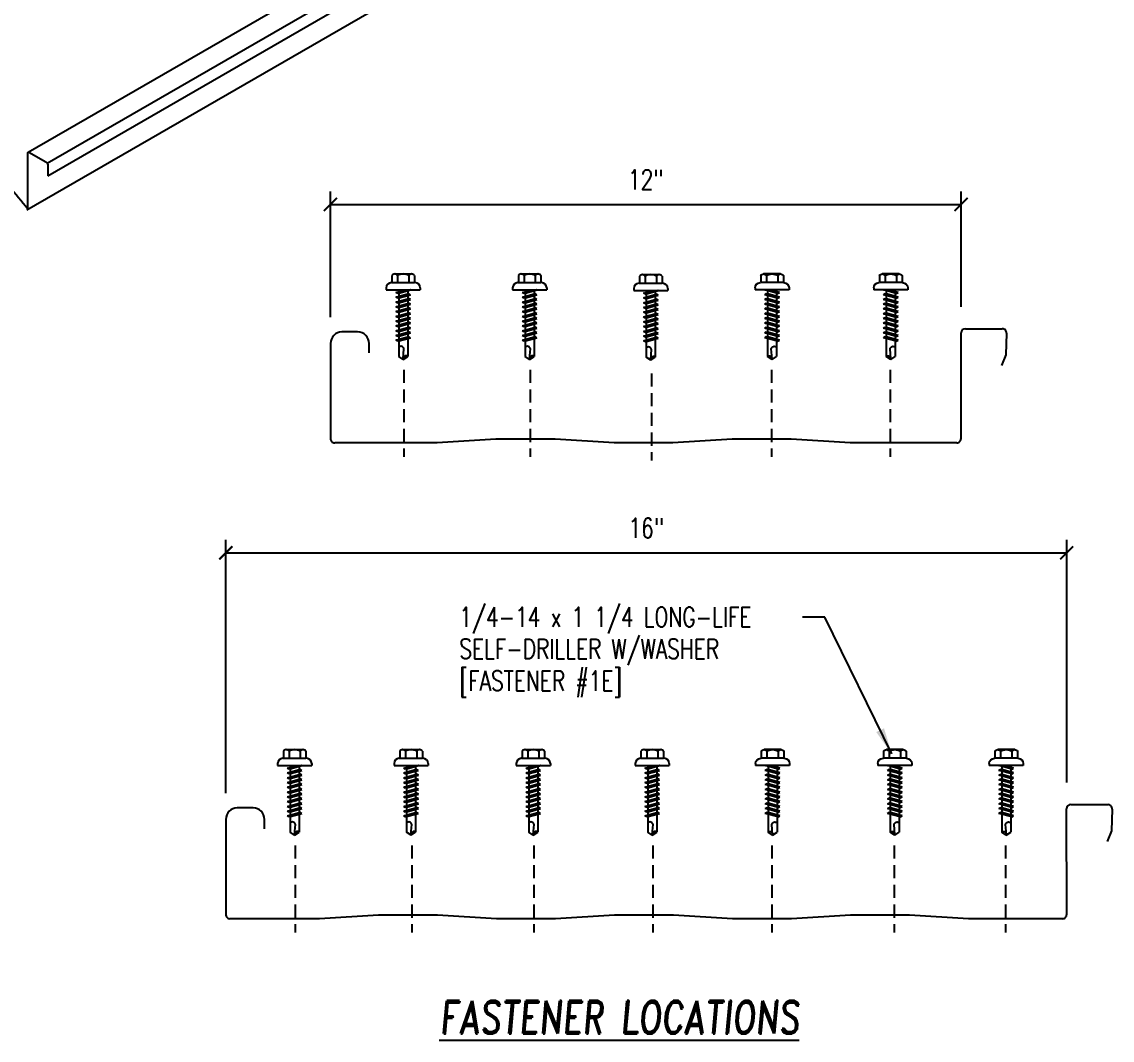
# Model space of a CAD drawing. Header units: inches. Extents: x 1 to 314, y 4 to 62.
# Drawn here: x 30.54 to 51.29, y 8.56 to 27.94 of the extents above; entities that cross this region are included whole.
import ezdxf

# ---------------------------------------------------------------- set-up
doc = ezdxf.new("R2010")
doc.units = ezdxf.units.IN
doc.header["$MEASUREMENT"] = 0
doc.linetypes.add('DASH2', pattern=[0.1875, 0.125, -0.0625])
for name, color, linetype in [('FASTENER', 9, 'Continuous'), ('LABEL', 6, 'Continuous'), ('PANEL', 11, 'Continuous'), ('TEXT', 2, 'Continuous')]:
    doc.layers.add(name, color=color, linetype=linetype)
doc.styles.add('ROMAND', font='romand', dxfattribs={"height": 0.075})
doc.styles.add('TEXT', font='SIMPLEX', dxfattribs={"width": 0.75, "height": 6})
doc.styles.add('TEXT1', font='ROMANS.shx', dxfattribs={"width": 0.75, "height": 0.375})
doc.dimstyles.new('DETAIL$7', dxfattribs={"dimscale": 4, "dimtxt": 6, "dimasz": 0.125, "dimexe": 0.0625, "dimexo": 0.125, "dimgap": 0.0625, "dimtad": 1, "dimdec": 5, "dimzin": 3, "dimdsep": 46, "dimlunit": 4, "dimtxsty": 'TEXT', "dimblk": 'ARCHTICK', "dimcen": 0.0625, "dimclrd": 7, "dimclre": 7, "dimclrt": 2, "dimadec": 0, "dimazin": 0, "dimtfac": 0.666667, "dimtdec": 5, "dimtmove": 0, "dimatfit": 3, "dimfxl": 0, "dimfrac": 2, "dimtolj": 1, "dimtzin": 3, "dimarcsym": 0})

# ---------------------------------------------------------------- blocks, each defined once
blk = doc.blocks.new('_ArchTick')
at = {"color": 0, "linetype": 'ByBlock', "const_width": 0.15}
blk.add_lwpolyline([(-0.5, -0.5), (0.5, 0.5)], dxfattribs=at)
blk = doc.blocks.new('FZ7')
at = {"layer": 'FASTENER'}
for p, q in [((-0.215, 0.305), (-0.215, 0.171)), ((-0.161, 0.337), (0.161, 0.337)), ((-0.107, 0.305), (-0.107, 0.171)), ((0.107, 0.305), (0.107, 0.171)), ((0.215, 0.305), (0.215, 0.171)), ((-0.324, 0.071), (-0.324, 0.037)), ((-0.324, 0.037), (0.324, 0.037)), ((-0.224, 0.171), (0.215, 0.171)), ((-0.139, -0.016), (0.046, 0.037)), ((-0.104, -0.036), (0.139, 0.033)), ((-0.086, 0.037), (-0.086, -0.001)), ((-0.086, 0.037), (0.086, 0.037)), ((0.086, 0.037), (0.133, 0.037)), ((0.086, 0.018), (0.086, -0.042)), ((0.139, 0.033), (0.133, 0.037)), ((0.324, 0.071), (0.324, 0.037)), ((-0.104, -0.036), (-0.139, -0.016)), ((-0.139, -0.107), (0.104, -0.038)), ((-0.104, -0.127), (-0.139, -0.107)), ((-0.139, -0.198), (0.104, -0.128)), ((-0.104, -0.218), (-0.139, -0.198)), ((-0.104, -0.127), (0.139, -0.058)), ((-0.104, -0.218), (0.139, -0.149)), ((-0.086, -0.031), (-0.086, -0.092)), ((-0.086, -0.122), (-0.086, -0.183)), ((0.086, -0.073), (0.086, -0.133)), ((0.086, -0.164), (0.086, -0.224)), ((0.139, -0.058), (0.104, -0.038)), ((0.139, -0.149), (0.104, -0.128)), ((-0.139, -0.289), (0.104, -0.219)), ((-0.104, -0.309), (-0.139, -0.289)), ((-0.139, -0.38), (0.104, -0.31)), ((-0.104, -0.4), (-0.139, -0.38)), ((-0.139, -0.47), (0.104, -0.401)), ((-0.104, -0.309), (0.139, -0.239)), ((-0.104, -0.4), (0.139, -0.33)), ((-0.086, -0.213), (-0.086, -0.274)), ((-0.086, -0.304), (-0.086, -0.364)), ((-0.086, -0.395), (-0.086, -0.455)), ((0.086, -0.255), (0.086, -0.315)), ((0.086, -0.345), (0.086, -0.406)), ((0.139, -0.239), (0.104, -0.219)), ((0.139, -0.33), (0.104, -0.31)), ((0.139, -0.421), (0.104, -0.401)), ((-0.104, -0.491), (-0.139, -0.47)), ((-0.139, -0.561), (0.104, -0.492)), ((-0.104, -0.581), (-0.139, -0.561)), ((-0.139, -0.652), (0.104, -0.583)), ((-0.104, -0.491), (0.139, -0.421)), ((-0.104, -0.581), (0.139, -0.512)), ((-0.104, -0.672), (0.139, -0.603)), ((-0.086, -0.486), (-0.086, -0.546)), ((-0.086, -0.577), (-0.086, -0.637)), ((0.086, -0.436), (0.086, -0.497)), ((0.086, -0.527), (0.086, -0.588)), ((0.086, -0.618), (0.086, -0.679)), ((0.139, -0.512), (0.104, -0.492)), ((0.139, -0.603), (0.104, -0.583)), ((-0.104, -0.672), (-0.139, -0.652)), ((-0.139, -0.743), (0.104, -0.674)), ((-0.104, -0.763), (-0.139, -0.743)), ((-0.139, -0.834), (0.104, -0.765)), ((-0.104, -0.763), (0.139, -0.694)), ((-0.104, -0.854), (0.139, -0.785)), ((-0.086, -0.667), (-0.086, -0.728)), ((-0.086, -0.758), (-0.086, -0.819)), ((0.086, -0.709), (0.086, -0.77)), ((0.086, -0.8), (0.086, -0.861)), ((0.139, -0.694), (0.104, -0.674)), ((0.139, -0.785), (0.104, -0.765)), ((-0.104, -0.854), (-0.139, -0.834)), ((-0.139, -0.925), (0.104, -0.856)), ((-0.104, -0.945), (-0.139, -0.925)), ((-0.104, -0.945), (0.139, -0.876)), ((-0.086, -0.849), (-0.086, -0.91)), ((-0.086, -0.94), (-0.086, -1.232)), ((0.086, -0.891), (0.086, -1.232)), ((0.139, -0.876), (0.104, -0.856)), ((0, -1.293), (-0.086, -1.232)), ((-0.002, -1.277), (0.014, -1.091)), ((0, -1.293), (0.086, -1.232))]:
    blk.add_line(p, q, dxfattribs=at)
for centre, radius, start, end in [((-0.161, 0.274), 0.0628, 29.8754, 150.1246), ((0, 0.141), 0.196, 56.9974, 123.0026), ((0.161, 0.274), 0.0628, 29.8754, 150.1246), ((-0.224, 0.071), 0.1, 90, 180), ((0.224, 0.071), 0.1, 0, 90), ((-0.046, -1.102), 0.0615, 11.1445, 130.906), ((0.054, -1.278), 0.0563, 55.4585, 194.8454)]:
    blk.add_arc(centre, radius, start, end, dxfattribs=at)
blk = doc.blocks.new('A$C26063C30')
at = {"layer": 'PANEL'}
for p, q in [((6.729, 5.218), (7.431, 5.218)), ((-8.834, 5.155), (-9.133, 5.155)), ((6.648, 3.128), (6.647, 5.136)), ((7.513, 5.133), (7.498, 4.718)), ((-9.353, 4.936), (-9.353, 3.128)), ((-8.614, 4.756), (-8.614, 4.936)), ((7.498, 4.718), (7.417, 4.517)), ((-6.446, 3.116), (-7.568, 3.046)), ((-5.323, 3.116), (-6.446, 3.116)), ((-4.2, 3.046), (-5.323, 3.116)), ((-1.955, 3.116), (-3.078, 3.046)), ((-0.833, 3.116), (-1.955, 3.116)), ((0.29, 3.046), (-0.833, 3.116)), ((2.535, 3.116), (1.413, 3.046)), ((3.658, 3.116), (2.535, 3.116)), ((4.781, 3.046), (3.658, 3.116)), ((-7.568, 3.046), (-9.271, 3.046)), ((-3.078, 3.046), (-4.2, 3.046)), ((1.413, 3.046), (0.29, 3.046)), ((6.566, 3.046), (4.781, 3.046)), ((6.102, 3.046), (5.395, 3.046))]:
    blk.add_line(p, q, dxfattribs=at)
for centre, radius, start, end in [((6.729, 5.136), 0.0819, 90.0207, 180.0011), ((7.431, 5.136), 0.0819, 358.0446, 89.9978), ((-9.133, 4.936), 0.219, 90.0066, 179.9876), ((-8.834, 4.936), 0.219, 0.0002, 89.9971), ((-9.271, 3.128), 0.082, 179.9967, 270.0212), ((6.566, 3.128), 0.082, 270, 0.0002)]:
    blk.add_arc(centre, radius, start, end, dxfattribs=at)
blk = doc.blocks.new('A$C0AB665B0')
at = {"layer": 'PANEL'}
for p, q in [((-7.963, 3.117), (-8.262, 3.117)), ((3.6, 3.18), (4.302, 3.18)), ((3.518, 1.09), (3.518, 3.098)), ((4.384, 3.095), (4.369, 2.68)), ((-8.482, 2.898), (-8.482, 1.09)), ((-7.744, 2.718), (-7.744, 2.898)), ((4.369, 2.68), (4.288, 2.479)), ((-5.331, 1.078), (-6.453, 1.008)), ((-4.208, 1.078), (-5.331, 1.078)), ((-3.085, 1.008), (-4.208, 1.078)), ((-0.84, 1.078), (-1.963, 1.008)), ((0.283, 1.078), (-0.84, 1.078)), ((1.405, 1.008), (0.283, 1.078)), ((-6.453, 1.008), (-8.4, 1.008)), ((-1.963, 1.008), (-3.085, 1.008)), ((3.436, 1.008), (1.405, 1.008))]:
    blk.add_line(p, q, dxfattribs=at)
for centre, radius, start, end in [((-8.262, 2.898), 0.219, 90.0066, 179.9876), ((-7.963, 2.898), 0.219, 0.0002, 89.9971), ((3.6, 3.098), 0.0819, 90.0207, 180.0011), ((4.302, 3.098), 0.0819, 358.0446, 89.9978), ((-8.4, 1.09), 0.082, 179.9967, 270.0212), ((3.436, 1.09), 0.082, 270, 0.0002)]:
    blk.add_arc(centre, radius, start, end, dxfattribs=at)
blk = doc.blocks.new('LAY-LAB')
at = {"layer": 'LABEL', "color": 6, "style": 'ROMAND', "oblique": 5, "width": 0.75}
blk.add_attdef('LAY-LAB', (0.017, 0.0362), '', height=0.1875, dxfattribs=at)

msp = doc.modelspace()

# ---------------------------------------------------------------- linework, layer by layer
at = {"layer": 'FASTENER', "color": 7, "ltscale": 2}
for p, q in [((36.41389, 22.31374), (36.41389, 24.70938)), ((48.41389, 22.51384), (48.41389, 24.70938)), ((36.41389, 24.45938), (48.41389, 24.45938)), ((34.42347, 13.25882), (34.42347, 18.08066)), ((50.42347, 13.45892), (50.42347, 18.08066)), ((34.42347, 17.83066), (50.42347, 17.83066))]:
    msp.add_line(p, q, dxfattribs=at)
at = {"layer": 'FASTENER', "linetype": 'DASH2', "ltscale": 2}
for p, q in [((37.81155, 21.31487), (37.81155, 19.65616)), ((40.21755, 21.31487), (40.21755, 19.65616)), ((42.52293, 21.24471), (42.52293, 19.586)), ((44.80516, 21.31487), (44.80516, 19.65616)), ((47.06425, 21.31487), (47.06425, 19.65616)), ((35.74621, 12.26425), (35.74621, 10.60553)), ((37.96148, 12.26425), (37.96148, 10.60553)), ((40.28768, 12.26425), (40.28768, 10.60553)), ((42.55123, 12.26425), (42.55123, 10.60553)), ((44.81478, 12.26425), (44.81478, 10.60553)), ((47.14098, 12.26425), (47.14098, 10.60553)), ((49.26112, 12.26425), (49.26112, 10.60553))]:
    msp.add_line(p, q, dxfattribs=at)
at = {"layer": 'PANEL'}
for p, q in [((30.63898, 24.35463), (39.10392, 29.24187)), ((30.66095, 25.45173), (36.07103, 28.57524)), ((31.02509, 25.24583), (36.41704, 28.35887)), ((31.03482, 25.00308), (36.47682, 28.14502))]:
    msp.add_line(p, q, dxfattribs=at)
for points in [[(30.63898, 24.35463, 0.21490537), (30.65438, 24.37726), (30.65438, 25.44165)], [(30.65438, 25.44165, -0.52080425), (30.67854, 25.4523), (30.67854, 25.4523), (31.00109, 25.26812, -0.26636253), (31.03482, 25.21455), (31.03482, 25.00308)]]:
    msp.add_lwpolyline(points, format="xyb", dxfattribs=at)
msp.add_spline([(22.96068, 28.69157), (23.62228, 27.64761), (25.33288, 27.40846), (26.34966, 26.54756), (28.83779, 26.27254), (29.93831, 25.25619), (30.65438, 24.37726)], degree=3, dxfattribs=at)

# ---------------------------------------------------------------- block references
at = {"layer": 'FASTENER', "color": 7, "ltscale": 2, "xscale": 0.25, "yscale": 0.25, "zscale": 0.25, "rotation": 180}
for p in [(36.41389, 24.45938), (34.42347, 17.83066)]:
    msp.add_blockref('_ArchTick', p, dxfattribs=at)
at = {"layer": 'FASTENER', "color": 7, "ltscale": 2, "xscale": 0.25, "yscale": 0.25, "zscale": 0.25}
for p in [(48.41389, 24.45938), (50.42347, 17.83066)]:
    msp.add_blockref('_ArchTick', p, dxfattribs=at)
at = {"layer": 'FASTENER'}
for p in [(37.79921, 22.80098), (40.20521, 22.80098), (42.51058, 22.78863), (35.73387, 13.75035), (37.94913, 13.75035), (40.27534, 13.75035), (42.53889, 13.75035)]:
    msp.add_blockref('FZ7', p, dxfattribs=at)
at = {"layer": 'FASTENER', "xscale": -1}
for p in [(44.8175, 22.80098), (47.07659, 22.80098), (44.82712, 13.75035), (47.15332, 13.75035), (49.27346, 13.75035)]:
    msp.add_blockref('FZ7', p, dxfattribs=at)
at = {"layer": 'FASTENER', "ltscale": 2}
for name, p in [('A$C0AB665B0', (44.89583, 18.91616)), ('A$C26063C30', (43.77599, 7.82314))]:
    msp.add_blockref(name, p, dxfattribs=at)
at = {"layer": 'LABEL', "xscale": 3.333333333333357, "yscale": 3.333333333333348, "zscale": 3.33333333333335}
msp.add_blockref('LAY-LAB', (38.43599, 8.56233), dxfattribs=at).add_auto_attribs({'LAY-LAB': '%%UFASTENER LOCATIONS'})

# ---------------------------------------------------------------- texts
at = {"layer": 'FASTENER', "color": 2, "ltscale": 2, "char_height": 0.375, "attachment_point": 5, "style": 'TEXT1'}
for s, insert in [('\\A1;12"', (42.41389, 24.9326)), ('\\A1;16"', (42.42347, 18.30387))]:
    msp.add_mtext(s, dxfattribs=dict(at, insert=insert))
at = {"layer": 'TEXT', "style": 'TEXT1', "width": 0.75}
for s, p in [('1/4-14 x 1 1/4 LONG-LIFE', (38.86762, 16.42281)), ('SELF-DRILLER W/WASHER', (38.86762, 15.81566)), ('[FASTENER #1E]', (38.86762, 15.20852))]:
    msp.add_text(s, height=0.375, dxfattribs=at).set_placement(p)

# ---------------------------------------------------------------- leaders
at = {"layer": 'TEXT'}
msp.add_leader([(47.09438, 14.00758), (45.82024, 16.60858), (45.39875, 16.60858)], dimstyle='DETAIL$7', dxfattribs=at)

doc.saveas('drawing.dxf')
